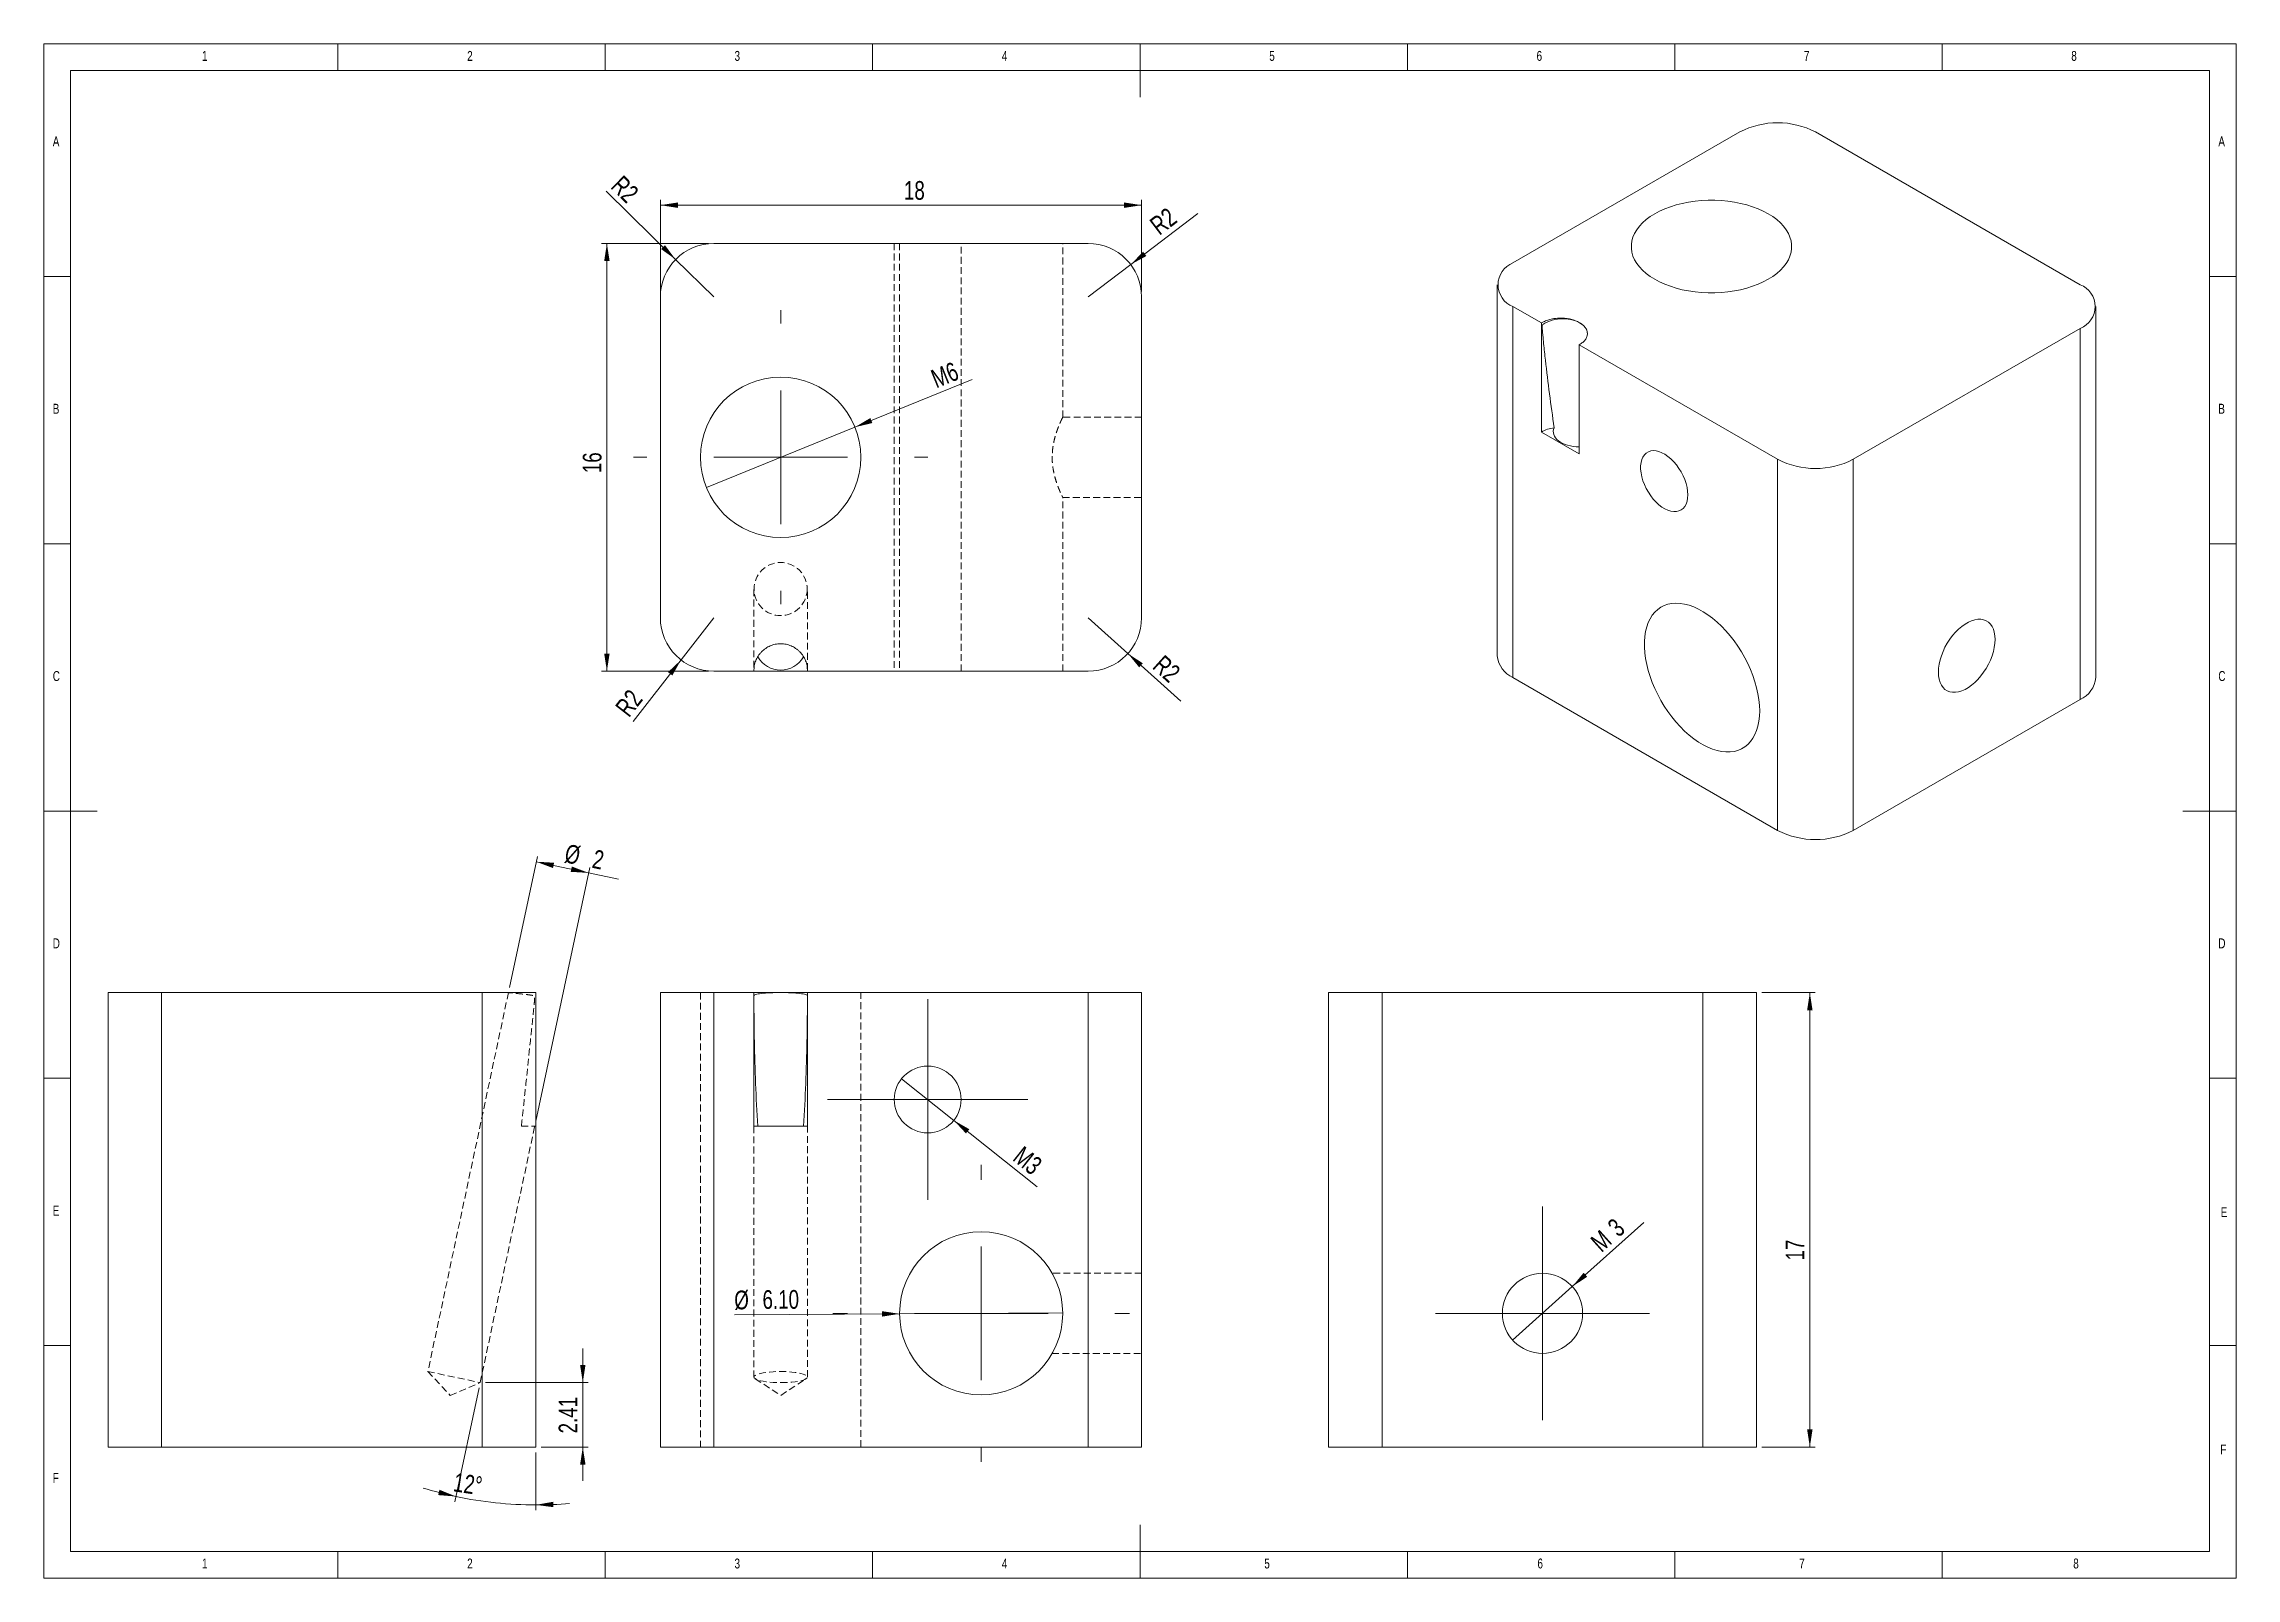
# Model space of a CAD drawing. Header units: millimetres. Extents: x 5 to 415, y 5 to 292.
import ezdxf

# ---------------------------------------------------------------- set-up
doc = ezdxf.new("R2010")
doc.units = ezdxf.units.MM
doc.linetypes.add('HIDDEN', pattern=[1.905, 1.27, -0.635])
doc.styles.add('SLDTEXTSTYLE0', font='TXT', dxfattribs={"width": 0.75})
doc.dimstyles.new('SLDDIMSTYLE0', dxfattribs={"dimtxt": 3.5, "dimasz": 3.302, "dimexe": 0, "dimexo": 0.0625, "dimgap": 0.875, "dimtad": 1, "dimlfac": 0.2, "dimrnd": 1e-09, "dimzin": 4, "dimdsep": 46, "dimtxsty": 'SLDTEXTSTYLE0', "dimblk1": 'NONE', "dimsah": 1, "dimcen": 0, "dimadec": 0, "dimazin": 1, "dimtfac": 1, "dimtmove": 0, "dimatfit": 3, "dimldrblk": 'NONE', "dimfxl": 1, "dimfrac": 2, "dimtolj": 1, "dimtzin": 12, "dimarcsym": 0})
doc.dimstyles.new('SLDDIMSTYLE1', dxfattribs={"dimtxt": 3.5, "dimasz": 3.302, "dimexe": 0, "dimexo": 0.0625, "dimgap": 0.875, "dimtad": 1, "dimlfac": 0.2, "dimrnd": 1e-09, "dimzin": 12, "dimdsep": 46, "dimtxsty": 'SLDTEXTSTYLE0', "dimblk1": 'NONE', "dimsah": 1, "dimcen": 0, "dimadec": 0, "dimazin": 3, "dimtfac": 1, "dimtmove": 0, "dimatfit": 3, "dimldrblk": 'NONE', "dimfxl": 1, "dimfrac": 2, "dimtolj": 1, "dimtzin": 12, "dimarcsym": 0})
doc.dimstyles.new('SLDDIMSTYLE2', dxfattribs={"dimtxt": 3.5, "dimasz": 3.302, "dimexe": 0, "dimexo": 0.0625, "dimgap": 0.875, "dimtad": 1, "dimlfac": 0.2, "dimrnd": 1e-09, "dimzin": 12, "dimdsep": 46, "dimtxsty": 'SLDTEXTSTYLE0', "dimsah": 1, "dimcen": 0.09, "dimadec": 0, "dimazin": 3, "dimtfac": 1, "dimtofl": 0, "dimtmove": 0, "dimatfit": 3, "dimfxl": 1, "dimfrac": 2, "dimtolj": 1, "dimtzin": 12, "dimarcsym": 0})
doc.dimstyles.new('SLDDIMSTYLE3', dxfattribs={"dimtxt": 3.5, "dimasz": 3.302, "dimexe": 0, "dimexo": 0.0625, "dimgap": 0.875, "dimtad": 1, "dimdec": 4, "dimlfac": 0.2, "dimzin": 12, "dimdsep": 46, "dimtxsty": 'SLDTEXTSTYLE0', "dimsah": 1, "dimcen": 0.09, "dimazin": 3, "dimtfac": 1, "dimtofl": 0, "dimtmove": 0, "dimatfit": 3, "dimfxl": 1, "dimfrac": 2, "dimtolj": 1, "dimtzin": 12, "dimarcsym": 0})
doc.dimstyles.new('SLDDIMSTYLE4', dxfattribs={"dimtxt": 3.5, "dimasz": 3.302, "dimexe": 0, "dimexo": 0.0625, "dimgap": 0.875, "dimtad": 1, "dimlfac": 0.2, "dimrnd": 1e-09, "dimzin": 12, "dimdsep": 46, "dimtxsty": 'SLDTEXTSTYLE0', "dimsah": 1, "dimcen": 0.09, "dimadec": 0, "dimazin": 3, "dimtfac": 1, "dimtmove": 0, "dimatfit": 0, "dimfxl": 1, "dimfrac": 2, "dimtolj": 1, "dimtzin": 12, "dimarcsym": 0})
doc.dimstyles.new('SLDDIMSTYLE5', dxfattribs={"dimtxt": 3.5, "dimasz": 3.302, "dimexe": 0, "dimexo": 0.0625, "dimgap": 0.875, "dimtad": 1, "dimlfac": 0.2, "dimrnd": 1e-09, "dimzin": 12, "dimdsep": 46, "dimtxsty": 'SLDTEXTSTYLE0', "dimblk1": 'NONE', "dimsah": 1, "dimcen": 0, "dimadec": 0, "dimazin": 3, "dimtfac": 1, "dimtmove": 0, "dimatfit": 3, "dimldrblk": 'NONE', "dimfxl": 1, "dimfrac": 2, "dimtolj": 1, "dimtzin": 12, "dimarcsym": 0})
doc.dimstyles.new('SLDDIMSTYLE6', dxfattribs={"dimtxt": 3.5, "dimasz": 3.302, "dimexe": 0, "dimexo": 0.0625, "dimgap": 0.875, "dimtad": 1, "dimlfac": 0.2, "dimrnd": 1e-09, "dimzin": 12, "dimdsep": 46, "dimtxsty": 'SLDTEXTSTYLE0', "dimsah": 1, "dimcen": 0, "dimadec": 0, "dimazin": 3, "dimtfac": 1, "dimtofl": 0, "dimtmove": 0, "dimatfit": 3, "dimfxl": 1, "dimfrac": 2, "dimtolj": 1, "dimtzin": 12, "dimarcsym": 0})

# ---------------------------------------------------------------- blocks, each defined once
blk = doc.blocks.new('_D')
at = {"color": 7, "linetype": 'Continuous', "lineweight": 0}
for q in [(134.14, 54.27), (195.55, 54.62)]:
    blk.add_line((165.05, 54.45), q, dxfattribs=at)
blk.add_solid([(165.05, 54.45), (161.74, 54.94), (161.75, 53.92)], dxfattribs=at)
at = {"color": 7, "linetype": 'Continuous', "lineweight": 0, "char_height": 3.5, "attachment_point": 1, "rotation": 0.3241, "style": 'SLDTEXTSTYLE0'}
for s, insert in [('%%c', (134.11, 58.78, 40.39)), ('6.10', (139.39, 58.86, 40.39))]:
    blk.add_mtext(s, dxfattribs=dict(at, insert=insert))
blk = doc.blocks.new('_NONE')
blk = doc.blocks.new('_D_1')
at = {"color": 7, "linetype": 'Continuous', "lineweight": 0}
for q in [(165.41, 98.43), (190.74, 78.21)]:
    blk.add_line((175.18, 90.63), q, dxfattribs=at)
blk.add_solid([(175.18, 90.63), (177.45, 88.18), (178.08, 88.97)], dxfattribs=at)
at = {"color": 7, "linetype": 'Continuous', "lineweight": 0, "insert": (188.18, 86.01, 40.39), "char_height": 3.5, "attachment_point": 1, "rotation": 321.3978, "style": 'SLDTEXTSTYLE0'}
blk.add_mtext('M3', dxfattribs=at)
blk = doc.blocks.new('SW_CENTERMARKSYMBOL_0')
at = {"color": 0, "linetype": 'Continuous', "lineweight": 0}
for p, q in [((0, 25), (0, 27.75)), ((0, 0), (0, 12.5)), ((-25, 0), (-27.75, 0)), ((0, 0), (-12.5, 0)), ((0, 0), (0, -12.5)), ((0, 0), (12.5, 0)), ((25, 0), (27.75, 0)), ((0, -25), (0, -27.75))]:
    blk.add_line(p, q, dxfattribs=at)
blk = doc.blocks.new('SW_CENTERMARKSYMBOL_1')
at = {"color": 0, "linetype": 'Continuous', "lineweight": 0}
for p, q in [((0, 12.5), (0, 18.75)), ((0, 0), (0, 12.5)), ((-12.5, 0), (-18.75, 0)), ((0, 0), (-12.5, 0)), ((0, 0), (0, -12.5)), ((0, 0), (12.5, 0)), ((12.5, 0), (18.75, 0)), ((0, -12.5), (0, -18.75))]:
    blk.add_line(p, q, dxfattribs=at)
blk = doc.blocks.new('_D_2')
at = {"color": 7, "linetype": 'Continuous', "lineweight": 0}
for p, q in [((92.1, 115.51), (97.3, 139.99)), ((97.01, 90.51), (107.08, 137.91)), ((106.87, 136.93), (97.09, 139.01)), ((106.87, 136.93), (112.45, 135.74))]:
    blk.add_line(p, q, dxfattribs=at)
for points in [[(97.09, 139.01), (100.22, 137.83), (100.43, 138.82)], [(106.87, 136.93), (103.75, 138.11), (103.54, 137.12)]]:
    blk.add_solid(points, dxfattribs=at)
at = {"color": 7, "linetype": 'Continuous', "lineweight": 0, "char_height": 3.5, "attachment_point": 1, "rotation": 348, "style": 'SLDTEXTSTYLE0'}
for s, insert in [('%%c', (102.91, 142.38, 45.5)), ('2', (108.09, 141.34, 45.5))]:
    blk.add_mtext(s, dxfattribs=dict(at, insert=insert))
blk = doc.blocks.new('_D_3')
at = {"color": 7, "linetype": 'Continuous', "lineweight": 0}
for p, q in [((86.4, 40.6), (81.87, 19.3)), ((97, 28.53), (97, 17.71))]:
    blk.add_line(p, q, dxfattribs=at)
for start, end in [(252.9353, 258), (258, 270), (270, 275.0647)]:
    blk.add_arc((97, 90.48), 71.78, start, end, dxfattribs=at)
for points in [[(82.08, 20.28), (78.98, 21.53), (78.75, 20.54)], [(97, 18.71), (100.31, 18.28), (100.29, 19.29)]]:
    blk.add_solid(points, dxfattribs=at)
at = {"color": 7, "linetype": 'Continuous', "lineweight": 0, "insert": (81.95, 24.74, 45.5), "char_height": 3.5, "attachment_point": 1, "rotation": 351.3032, "style": 'SLDTEXTSTYLE0'}
blk.add_mtext('12°', dxfattribs=at)
blk = doc.blocks.new('_D_4')
at = {"color": 7, "linetype": 'Continuous', "lineweight": 0}
for p, q in [((105.79, 41.58), (105.79, 47.93)), ((87.61, 41.58), (106.79, 41.58)), ((105.79, 41.58), (105.79, 29.53)), ((98, 29.53), (106.79, 29.53)), ((105.79, 29.53), (105.79, 23.18))]:
    blk.add_line(p, q, dxfattribs=at)
for points in [[(105.79, 41.58), (106.3, 44.88), (105.29, 44.88)], [(105.79, 29.53), (105.29, 26.23), (106.3, 26.23)]]:
    blk.add_solid(points, dxfattribs=at)
at = {"color": 7, "linetype": 'Continuous', "lineweight": 0, "insert": (101.28, 32.08, 45.5), "char_height": 3.5, "attachment_point": 1, "rotation": 90, "style": 'SLDTEXTSTYLE0'}
blk.add_mtext('2.41', dxfattribs=at)
blk = doc.blocks.new('_D_5')
at = {"color": 7, "linetype": 'Continuous', "lineweight": 0}
for q in [(304.2, 71.54), (279.69, 49.52)]:
    blk.add_line((290.85, 59.55), q, dxfattribs=at)
blk.add_solid([(290.85, 59.55), (293.65, 61.38), (292.97, 62.13)], dxfattribs=at)
at = {"color": 7, "linetype": 'Continuous', "lineweight": 0, "char_height": 3.5, "attachment_point": 1, "rotation": 41.9434, "style": 'SLDTEXTSTYLE0'}
for s, insert in [('M', (293.97, 68.39, -44.5)), ('3', (297.16, 71.25, -44.5))]:
    blk.add_mtext(s, dxfattribs=dict(at, insert=insert))
blk = doc.blocks.new('_D_6')
at = {"color": 7, "linetype": 'Continuous', "lineweight": 0}
for p, q in [((326.27, 114.53), (336.27, 114.53)), ((335.27, 114.53), (335.27, 29.53)), ((326.27, 29.53), (336.27, 29.53))]:
    blk.add_line(p, q, dxfattribs=at)
for points in [[(335.27, 114.53), (334.76, 111.23), (335.78, 111.23)], [(335.27, 29.53), (335.78, 32.84), (334.76, 32.84)]]:
    blk.add_solid(points, dxfattribs=at)
at = {"color": 7, "linetype": 'Continuous', "lineweight": 0, "insert": (330.76, 64.41, -44.5), "char_height": 3.5, "attachment_point": 1, "rotation": 90, "style": 'SLDTEXTSTYLE0'}
blk.add_mtext('17', dxfattribs=at)
blk = doc.blocks.new('SW_CENTERMARKSYMBOL_2')
at = {"color": 0, "linetype": 'Continuous', "lineweight": 0}
for p, q in [((0, 12.5), (0, 20)), ((0, 0), (0, 12.5)), ((-12.5, 0), (-20, 0)), ((0, 0), (-12.5, 0)), ((0, 0), (0, -12.5)), ((0, 0), (12.5, 0)), ((12.5, 0), (20, 0)), ((0, -12.5), (0, -20))]:
    blk.add_line(p, q, dxfattribs=at)
blk = doc.blocks.new('_D_7')
at = {"color": 7, "linetype": 'Continuous', "lineweight": 0}
for p, q in [((129.3, 254.66), (109.3, 254.66)), ((110.3, 254.66), (110.3, 174.66)), ((129.3, 174.66), (109.3, 174.66))]:
    blk.add_line(p, q, dxfattribs=at)
for points in [[(110.3, 254.66), (109.79, 251.36), (110.81, 251.36)], [(110.3, 174.66), (110.81, 177.96), (109.79, 177.96)]]:
    blk.add_solid(points, dxfattribs=at)
at = {"color": 7, "linetype": 'Continuous', "lineweight": 0, "insert": (105.79, 211.69, -42.16), "char_height": 3.5, "attachment_point": 1, "rotation": 90, "style": 'SLDTEXTSTYLE0'}
blk.add_mtext('16', dxfattribs=at)
blk = doc.blocks.new('_D_8')
at = {"color": 7, "linetype": 'Continuous', "lineweight": 0}
for p, q in [((120.3, 245.66), (120.3, 262.82)), ((210.3, 245.66), (210.3, 262.82)), ((120.3, 261.82), (210.3, 261.82))]:
    blk.add_line(p, q, dxfattribs=at)
for points in [[(120.3, 261.82), (123.6, 261.31), (123.6, 262.33)], [(210.3, 261.82), (207, 262.33), (207, 261.31)]]:
    blk.add_solid(points, dxfattribs=at)
at = {"color": 7, "linetype": 'Continuous', "lineweight": 0, "insert": (165.85, 266.33, -42.16), "char_height": 3.5, "attachment_point": 1, "style": 'SLDTEXTSTYLE0'}
blk.add_mtext('18', dxfattribs=at)
blk = doc.blocks.new('_D_9')
at = {"color": 7, "linetype": 'Continuous', "lineweight": 0}
for q in [(178.63, 229.19), (128.9, 209.03)]:
    blk.add_line((156.7, 220.3), q, dxfattribs=at)
blk.add_solid([(156.7, 220.3), (159.95, 221.07), (159.57, 222.01)], dxfattribs=at)
at = {"color": 7, "linetype": 'Continuous', "lineweight": 0, "insert": (170.57, 230.78, -42.16), "char_height": 3.5, "attachment_point": 1, "rotation": 22.0664, "style": 'SLDTEXTSTYLE0'}
blk.add_mtext('M6', dxfattribs=at)
blk = doc.blocks.new('_D_10')
at = {"color": 7, "linetype": 'Continuous', "lineweight": 0}
for q in [(130.3, 184.66), (115.2, 165.23)]:
    blk.add_line((124.16, 176.77), q, dxfattribs=at)
blk.add_solid([(124.16, 176.77), (121.73, 174.47), (122.54, 173.85)], dxfattribs=at)
at = {"color": 7, "linetype": 'Continuous', "lineweight": 0, "insert": (111.66, 167.99, -42.16), "char_height": 3.5, "attachment_point": 1, "rotation": 52.1402, "style": 'SLDTEXTSTYLE0'}
blk.add_mtext('R2', dxfattribs=at)
blk = doc.blocks.new('_D_11')
at = {"color": 7, "linetype": 'Continuous', "lineweight": 0}
for q in [(200.3, 184.66), (217.63, 169.04)]:
    blk.add_line((207.73, 177.96), q, dxfattribs=at)
blk.add_solid([(207.73, 177.96), (209.84, 175.38), (210.52, 176.13)], dxfattribs=at)
at = {"color": 7, "linetype": 'Continuous', "lineweight": 0, "insert": (214.49, 177.9, -42.16), "char_height": 3.5, "attachment_point": 1, "rotation": 317.9608, "style": 'SLDTEXTSTYLE0'}
blk.add_mtext('R2', dxfattribs=at)
blk = doc.blocks.new('_D_12')
at = {"color": 7, "linetype": 'Continuous', "lineweight": 0}
for q in [(220.81, 260.27), (200.3, 244.66)]:
    blk.add_line((208.26, 250.72), q, dxfattribs=at)
blk.add_solid([(208.26, 250.72), (211.19, 252.31), (210.58, 253.12)], dxfattribs=at)
at = {"color": 7, "linetype": 'Continuous', "lineweight": 0, "insert": (211.51, 258.84, -42.16), "char_height": 3.5, "attachment_point": 1, "rotation": 37.2848, "style": 'SLDTEXTSTYLE0'}
blk.add_mtext('R2', dxfattribs=at)
blk = doc.blocks.new('_D_13')
at = {"color": 7, "linetype": 'Continuous', "lineweight": 0}
for q in [(110.14, 264.42), (130.3, 244.66)]:
    blk.add_line((123.16, 251.66), q, dxfattribs=at)
blk.add_solid([(123.16, 251.66), (121.16, 254.33), (120.44, 253.61)], dxfattribs=at)
at = {"color": 7, "linetype": 'Continuous', "lineweight": 0, "insert": (113.29, 267.62, -42.16), "char_height": 3.5, "attachment_point": 1, "rotation": 315.5736, "style": 'SLDTEXTSTYLE0'}
blk.add_mtext('R2', dxfattribs=at)
blk = doc.blocks.new('SW_CENTERMARKSYMBOL_3')
at = {"color": 0, "linetype": 'Continuous', "lineweight": 0}
for p, q in [((0, 25), (0, 27.5)), ((0, 0), (0, 12.5)), ((-25, 0), (-27.5, 0)), ((0, 0), (-12.5, 0)), ((0, 0), (0, -12.5)), ((0, 0), (12.5, 0)), ((25, 0), (27.5, 0)), ((0, -25), (0, -27.5))]:
    blk.add_line(p, q, dxfattribs=at)

msp = doc.modelspace()

# ---------------------------------------------------------------- linework, layer by layer
at = {"color": 7, "linetype": 'Continuous', "lineweight": 0}
for p, q in [((415, 292), (5, 292)), ((5, 292), (5, 5)), ((60, 287), (60, 292)), ((110, 292), (110, 287)), ((160, 287), (160, 292)), ((210, 292), (210, 282)), ((260, 287), (260, 292)), ((310, 292), (310, 287)), ((360, 287), (360, 292)), ((415, 5), (415, 292)), ((410, 287), (10, 287)), ((10, 287), (10, 10)), ((410, 287), (410, 10)), ((10, 248.5), (5, 248.5)), ((415, 248.5), (410, 248.5)), ((5, 198.5), (10, 198.5)), ((410, 198.5), (415, 198.5)), ((5, 148.5), (15, 148.5)), ((415, 148.5), (405, 148.5)), ((5, 98.5), (10, 98.5)), ((410, 98.5), (415, 98.5)), ((10, 48.5), (5, 48.5)), ((410, 48.5), (415, 48.5)), ((210, 5), (210, 15)), ((10, 10), (410, 10)), ((60, 5), (60, 10)), ((110, 10), (110, 5)), ((160, 5), (160, 10)), ((260, 10), (260, 5)), ((310, 10), (310, 5)), ((360, 10), (360, 5)), ((5, 5), (415, 5))]:
    msp.add_line(p, q, dxfattribs=at)
at = {"color": 7, "linetype": 'Continuous', "lineweight": 15}
for p, q in [((322.18165, 275.51276), (279.75525, 251.02052)), ((385.82126, 246.93848), (336.32379, 275.51276)), ((200.29927, 254.66034), (130.29927, 254.66034)), ((276.82631, 246.93848), (276.82631, 177.53251)), ((120.29927, 244.66034), (120.29927, 184.66034)), ((210.29927, 184.66034), (210.29927, 244.66034)), ((279.75525, 242.85644), (285.05855, 239.7949)), ((279.75525, 242.85644), (279.75525, 173.45047)), ((388.7502, 173.45047), (388.7502, 242.85644)), ((285.05855, 219.38138), (285.05855, 239.7949)), ((343.39486, 214.28215), (385.82126, 238.77439)), ((385.82126, 169.36843), (385.82126, 238.77439)), ((292.12962, 235.71286), (329.25272, 214.28215)), ((292.12962, 215.29934), (292.12962, 235.71286)), ((292.12962, 215.29934), (285.05855, 219.38138)), ((329.25272, 144.87618), (329.25272, 214.28215)), ((343.39486, 214.28215), (343.39486, 144.87618)), ((130.29927, 174.66034), (137.79927, 174.66034)), ((147.79927, 174.66034), (137.79927, 174.66034)), ((147.79927, 174.66034), (200.29927, 174.66034)), ((279.75525, 173.45047), (329.25272, 144.87618)), ((343.39486, 144.87618), (385.82126, 169.36843)), ((17.00066, 29.53328), (17.00066, 114.53328)), ((17.00066, 114.53328), (27.00066, 114.53328)), ((27.00066, 114.53328), (27.00066, 29.53328)), ((27.00066, 114.53328), (87.00066, 114.53328)), ((87.00066, 29.53328), (87.00066, 114.53328)), ((87.00066, 114.53328), (97.00066, 114.53328)), ((97.00066, 114.53328), (97.00066, 29.53328)), ((120.29927, 29.53328), (120.29927, 114.53328)), ((120.29927, 114.53328), (130.29927, 114.53328)), ((130.29927, 114.53328), (130.29927, 29.53328)), ((130.29927, 114.53328), (137.79927, 114.53328)), ((137.79927, 89.53328), (137.79927, 114.53328)), ((147.79927, 89.53328), (147.79927, 114.53328)), ((147.79927, 114.53328), (200.29927, 114.53328)), ((200.29927, 29.53328), (200.29927, 114.53328)), ((200.29927, 114.53328), (210.29927, 114.53328)), ((210.29927, 114.53328), (210.29927, 29.53328)), ((245.27132, 29.53328), (245.27132, 114.53328)), ((245.27132, 114.53328), (255.27132, 114.53328)), ((255.27132, 114.53328), (255.27132, 29.53328)), ((255.27132, 114.53328), (315.27132, 114.53328)), ((315.27132, 29.53328), (315.27132, 114.53328)), ((315.27132, 114.53328), (325.27132, 114.53328)), ((325.27132, 114.53328), (325.27132, 29.53328)), ((147.79927, 89.53328), (137.79927, 89.53328)), ((27.00066, 29.53328), (17.00066, 29.53328)), ((27.00066, 29.53328), (87.00066, 29.53328)), ((97.00066, 29.53328), (87.00066, 29.53328)), ((130.29927, 29.53328), (120.29927, 29.53328)), ((130.29927, 29.53328), (200.29927, 29.53328)), ((210.29927, 29.53328), (200.29927, 29.53328)), ((255.27132, 29.53328), (245.27132, 29.53328)), ((255.27132, 29.53328), (315.27132, 29.53328)), ((325.27132, 29.53328), (315.27132, 29.53328))]:
    msp.add_line(p, q, dxfattribs=at)
at = {"color": 7, "linetype": 'HIDDEN', "lineweight": 0}
for p, q in [((164.04927, 254.66034), (164.04927, 174.66034)), ((165.04927, 254.66034), (165.04927, 174.66034)), ((176.54927, 174.66034), (176.54927, 254.66034)), ((195.54927, 222.16034), (195.54927, 254.66034)), ((210.29927, 222.16034), (195.54927, 222.16034)), ((195.54688, 207.16034), (210.29927, 207.16034)), ((195.54927, 174.66034), (195.54927, 207.16519)), ((137.79927, 189.94666), (137.79927, 174.88203)), ((147.79927, 174.88199), (147.79927, 189.94666)), ((27.00066, 29.53328), (27.00066, 114.53328)), ((91.88895, 114.53328), (76.8236, 43.65634)), ((87.00066, 114.53328), (87.00066, 29.53328)), ((91.88895, 114.53328), (91.9173, 114.53026)), ((127.79927, 114.53328), (127.79927, 29.53328)), ((130.29927, 29.53328), (130.29927, 114.53328)), ((137.79805, 114.53328), (137.79805, 89.53328)), ((147.80049, 89.53328), (147.80049, 114.53328)), ((157.79927, 29.53328), (157.79927, 114.53328)), ((200.29927, 114.53328), (200.29927, 29.53328)), ((86.60507, 41.57723), (96.79845, 89.53328)), ((94.316, 89.53328), (97.00066, 89.53328)), ((137.79805, 89.53328), (137.79927, 89.53328)), ((137.79927, 89.53328), (137.79927, 42.61678)), ((147.79927, 89.53328), (147.80049, 89.53328)), ((147.79927, 42.61678), (147.79927, 89.53328)), ((210.29927, 62.03328), (193.58037, 62.03328)), ((193.57918, 47.03328), (210.29927, 47.03328)), ((76.8236, 43.65634), (86.60507, 41.57723)), ((76.8236, 43.65634), (80.98643, 39.19225)), ((80.98643, 39.19225), (86.60507, 41.57723)), ((138.03521, 42.30121), (142.79927, 39.19225)), ((142.79927, 39.19225), (147.56332, 42.30121))]:
    msp.add_line(p, q, dxfattribs=at)
at = {"color": 7, "linetype": 'Continuous', "lineweight": 15, "flags": 128}
for points in [[(306.27175, 247.95899), (307.18386, 247.47426), (308.1622, 247.03467), (309.20008, 246.64323), (310.2904, 246.3026), (311.42573, 246.01511), (312.59831, 245.78272), (313.80012, 245.60703), (315.02296, 245.48923), (316.25848, 245.43013), (317.49823, 245.43013), (318.73374, 245.48923), (319.95658, 245.60703), (321.1584, 245.78272), (322.33097, 246.01511), (323.4663, 246.3026), (324.55663, 246.64323), (325.5945, 247.03467), (326.57284, 247.47426), (327.48495, 247.95899), (328.32461, 248.48554), (329.08608, 249.05032), (329.76416, 249.64947), (330.35422, 250.2789), (330.85222, 250.93432), (331.25476, 251.61123), (331.55911, 252.30502), (331.76316, 253.01095), (331.86554, 253.7242), (331.86554, 254.43989), (331.76316, 255.15314), (331.55911, 255.85907), (331.25476, 256.55286), (330.85222, 257.22978), (330.35422, 257.88519), (329.76416, 258.51462), (329.08608, 259.11377), (328.32461, 259.67856), (327.48495, 260.20511), (326.57284, 260.68983), (325.5945, 261.12942), (324.55663, 261.52087), (323.4663, 261.8615), (322.33097, 262.14899), (321.1584, 262.38137), (319.95658, 262.55706), (318.73374, 262.67486), (317.49823, 262.73397), (316.25848, 262.73397), (315.02296, 262.67486), (313.80012, 262.55706), (312.59831, 262.38137), (311.42573, 262.14899), (310.2904, 261.8615), (309.20008, 261.52087), (308.1622, 261.12942), (307.18386, 260.68983), (306.27175, 260.20511), (305.43209, 259.67856), (304.67062, 259.11377), (303.99254, 258.51462), (303.40249, 257.88519), (302.90449, 257.22978), (302.50194, 256.55286), (302.1976, 255.85907), (301.99354, 255.15314), (301.89117, 254.43989), (301.89117, 253.7242), (301.99354, 253.01095), (302.1976, 252.30502), (302.50194, 251.61123), (302.90449, 250.93432), (303.40249, 250.2789), (303.99254, 249.64947), (304.67062, 249.05032), (305.43209, 248.48554), (306.27175, 247.95899)], [(312.45894, 207.64618), (312.42265, 208.31973), (312.3144, 209.02412), (312.13595, 209.74777), (311.89024, 210.4788), (311.5813, 211.20522), (311.2142, 211.91508), (310.79498, 212.59675), (310.33051, 213.23901), (309.82842, 213.83134), (309.29696, 214.36399), (308.74486, 214.82824), (308.18117, 215.21644), (307.61515, 215.52224), (307.05611, 215.7406), (306.51321, 215.86794), (305.99537, 215.90217), (305.5111, 215.84273), (305.06834, 215.6906), (304.67437, 215.44827), (304.33566, 215.11972), (304.05776, 214.71035), (303.84524, 214.22688), (303.7016, 213.67724), (303.62918, 213.07046), (303.62918, 212.41652), (303.7016, 211.72613), (303.84524, 211.01064), (304.05776, 210.2818), (304.33566, 209.55158), (304.67437, 208.83196), (305.06834, 208.13476), (305.5111, 207.47143), (305.99537, 206.85287), (306.51321, 206.28922), (307.05611, 205.78974), (307.61515, 205.36264), (308.18117, 205.01493), (308.74486, 204.75231), (309.29696, 204.5791), (309.82842, 204.49815), (310.33051, 204.51078), (310.79498, 204.61678), (311.2142, 204.81442), (311.5813, 205.10044), (311.89024, 205.47016), (312.13595, 205.91751), (312.3144, 206.43513), (312.42265, 207.01452), (312.45894, 207.64618)], [(325.89396, 167.22867), (325.85808, 168.26436), (325.75068, 169.33458), (325.57247, 170.43222), (325.32463, 171.54996), (325.00883, 172.68037), (324.62715, 173.81593), (324.18214, 174.94908), (323.67676, 176.07228), (323.11438, 177.17805), (322.49873, 178.25904), (321.83391, 179.30805), (321.12435, 180.3181), (320.37477, 181.28247), (319.59016, 182.19474), (318.77574, 183.04884), (317.93693, 183.83909), (317.07931, 184.56023), (316.20858, 185.20745), (315.33055, 185.77646), (314.45106, 186.26346), (313.57595, 186.66521), (312.71106, 186.97904), (311.86213, 187.20287), (311.03483, 187.3352), (310.23464, 187.37515), (309.46691, 187.32245), (308.73673, 187.17746), (308.04897, 186.94115), (307.40821, 186.61507), (306.8187, 186.20141), (306.28437, 185.70292), (305.80879, 185.12291), (305.3951, 184.46524), (305.04606, 183.7343), (304.76401, 182.93494), (304.55081, 182.07248), (304.40788, 181.15267), (304.33618, 180.18162), (304.33618, 179.16581), (304.40788, 178.11197), (304.55081, 177.02714), (304.76401, 175.91853), (305.04606, 174.79352), (305.3951, 173.65959), (305.80879, 172.52429), (306.28437, 171.39518), (306.8187, 170.27976), (307.40821, 169.18547), (308.04897, 168.11958), (308.73673, 167.0892), (309.46691, 166.10116), (310.23464, 165.16206), (311.03483, 164.27814), (311.86213, 163.45528), (312.71106, 162.69896), (313.57595, 162.01421), (314.45106, 161.40559), (315.33055, 160.87714), (316.20858, 160.4324), (317.07931, 160.0743), (317.93693, 159.80525), (318.77574, 159.62703), (319.59016, 159.54082), (320.37477, 159.54719), (321.12435, 159.64612), (321.83391, 159.83693), (322.49873, 160.11836), (323.11438, 160.48854), (323.67676, 160.94499), (324.18214, 161.48469), (324.62715, 162.10405), (325.00883, 162.79893), (325.32463, 163.56472), (325.57247, 164.39632), (325.75068, 165.2882), (325.85808, 166.23441), (325.89396, 167.22867)], [(369.91136, 180.59735), (369.8755, 181.28761), (369.76841, 181.92714), (369.59153, 182.50727), (369.34726, 183.02018), (369.0389, 183.45892), (368.67062, 183.81756), (368.24741, 184.09125), (367.77497, 184.27629), (367.25971, 184.37018), (366.70859, 184.37164), (366.12906, 184.28066), (365.52897, 184.09847), (364.91642, 183.82753), (364.2997, 183.47151), (363.68715, 183.03521), (363.08706, 182.52455), (362.50753, 181.94642), (361.95641, 181.30865), (361.44115, 180.61985), (360.96871, 179.88935), (360.5455, 179.12702), (360.17722, 178.34318), (359.86886, 177.54841), (359.62459, 176.75348), (359.44771, 175.96912), (359.34062, 175.20595), (359.30476, 174.47429), (359.34062, 173.78404), (359.44771, 173.14451), (359.62459, 172.56438), (359.86886, 172.05147), (360.17722, 171.61273), (360.5455, 171.25409), (360.96871, 170.9804), (361.44115, 170.79536), (361.95641, 170.70147), (362.50753, 170.70001), (363.08706, 170.79099), (363.68715, 170.97318), (364.2997, 171.24412), (364.91642, 171.60014), (365.52897, 172.03644), (366.12906, 172.5471), (366.70859, 173.12523), (367.25971, 173.763), (367.77497, 174.4518), (368.24741, 175.1823), (368.67062, 175.94463), (369.0389, 176.72847), (369.34726, 177.52324), (369.59153, 178.31817), (369.76841, 179.10253), (369.8755, 179.86569), (369.91136, 180.59735)]]:
    msp.add_lwpolyline(points, dxfattribs=at)
at = {"color": 7, "linetype": 'HIDDEN', "lineweight": 0, "flags": 128}
msp.add_lwpolyline([(142.79927, 41.57723), (143.51084, 41.58781), (144.20793, 41.61934), (144.87634, 41.67117), (145.50247, 41.74225), (146.07357, 41.83114), (146.57801, 41.93602), (147.00553, 42.05476), (147.34743, 42.18494), (147.59673, 42.32391), (147.74837, 42.46884), (147.79927, 42.61678), (147.74837, 42.76473), (147.59673, 42.90966), (147.34743, 43.04863), (147.00553, 43.17881), (146.57801, 43.29755), (146.07357, 43.40243), (145.50247, 43.49132), (144.87634, 43.5624), (144.20793, 43.61423), (143.51084, 43.64576), (142.79927, 43.65634), (142.08769, 43.64576), (141.3906, 43.61423), (140.72219, 43.5624), (140.09606, 43.49132), (139.52496, 43.40243), (139.02052, 43.29755), (138.593, 43.17881), (138.25111, 43.04863), (138.0018, 42.90966), (137.85016, 42.76473), (137.79927, 42.61678), (137.85016, 42.46884), (138.0018, 42.32391), (138.25111, 42.18494), (138.593, 42.05476), (139.02052, 41.93602), (139.52496, 41.83114), (140.09606, 41.74225), (140.72219, 41.67117), (141.3906, 41.61934), (142.08769, 41.58781), (142.79927, 41.57723)], dxfattribs=at)
at = {"color": 7, "linetype": 'Continuous', "lineweight": 15}
for centre, radius in [((142.79927, 214.66034), 15), ((170.29927, 94.53328), 6.25), ((180.29927, 54.53328), 15.25), ((285.27132, 54.53328), 7.5)]:
    msp.add_circle(centre, radius, dxfattribs=at)
at = {"color": 7, "linetype": 'HIDDEN', "lineweight": 0}
msp.add_circle((142.78901, 190.01994), 4.96403, dxfattribs=at)
at = {"color": 7, "linetype": 'Continuous', "lineweight": 15}
for centre, radius, start, end in [((329.25272, 261.91289), 15.32829, 62.5284329, 117.4715671), ((130.29927, 244.66034), 10, 90, 180), ((200.29927, 244.66034), 10, 0, 90), ((281.33179, 246.93848), 4.3759, 111.1172777, 248.8827223), ((384.24472, 242.85644), 4.3759, 291.1172777, 68.8827223), ((288.28012, 213.75644), 6.48217, 97.2646429, 119.8010892), ((336.32379, 227.88202), 15.32829, 242.5284329, 297.4715671), ((130.29927, 184.66034), 10, 180, 270), ((200.29927, 184.66034), 10, 270, 0), ((281.77927, 177.99454), 4.97446, 185.3293392, 245.9908018), ((383.79724, 173.9125), 4.97446, 294.0091982, 354.6706608), ((336.32379, 158.47605), 15.32829, 242.5284329, 297.4715671)]:
    msp.add_arc(centre, radius, start, end, dxfattribs=at)
for centre, major_axis, ratio, start_param, end_param in [((292.35159, 219.50953), (5.05585, 0.09667), 0.577006135, 2.874377596, 4.657441719), ((142.79927, 179.97425), (0, -5.1117), 0.978147601, 5.252650632, 7.313719983)]:
    msp.add_ellipse(centre, major_axis=major_axis, ratio=ratio, start_param=start_param, end_param=end_param, dxfattribs=at)
for points, knots in [([(285.05855, 239.7949), (285.18099, 239.86497), (285.42224, 240.00302), (285.81998, 240.18198), (286.23606, 240.33505), (286.67323, 240.46061), (287.13061, 240.55899), (287.60821, 240.63007), (288.10593, 240.6739), (288.78282, 240.69568), (289.6215, 240.65945), (290.57649, 240.49948), (291.46083, 240.23027), (291.9558, 239.97227), (292.2086, 239.8405)], [0, 0, 0, 0, 0.064835069, 0.127745542, 0.189335125, 0.250246813, 0.311145074, 0.372694815, 0.435540267, 0.500286993, 0.627600478, 0.749832862, 0.872225493, 1, 1, 1, 1]), ([(287.46044, 220.18658), (286.82803, 224.43911), (286.29417, 228.63974), (285.71106, 233.84632), (285.59882, 234.88524), (285.43817, 236.44102), (285.38578, 236.95909), (285.31086, 237.73675), (285.28638, 237.99599), (285.24132, 238.51647), (285.21348, 238.77336), (285.21515, 239.11589), (285.21665, 239.18675), (285.25139, 239.33958), (285.29703, 239.41945), (285.47138, 239.59708), (285.60562, 239.67444), (286.01366, 239.90665), (286.30277, 240.03264), (287.21625, 240.35954), (287.88318, 240.49877), (289.23345, 240.60229), (289.90504, 240.566), (291.16054, 240.32177), (291.73319, 240.11495), (292.2086, 239.8405)], [0, 0, 0, 0, 0.5, 0.5, 0.625, 0.625, 0.6875, 0.6875, 0.71875, 0.71875, 0.75, 0.75, 0.7578125, 0.7578125, 0.765625, 0.765625, 0.78125, 0.78125, 0.8125, 0.8125, 0.875, 0.875, 0.9375, 0.9375, 1, 1, 1, 1]), ([(292.2086, 239.8405), (292.32724, 239.76829), (292.56099, 239.626), (292.86212, 239.39249), (293.11802, 239.14897), (293.3258, 238.89389), (293.48607, 238.62773), (293.59863, 238.35052), (293.66353, 238.0623), (293.6863, 237.67115), (293.60504, 237.18791), (293.3069, 236.64028), (292.82114, 236.13583), (292.36341, 235.85586), (292.12962, 235.71286)], [0, 0, 0, 0, 0.0648352335, 0.1277458587, 0.1893355614, 0.2502473145, 0.3111455682, 0.37269521, 0.4355404562, 0.5002868615, 0.6275990907, 0.7498310918, 0.872224219, 1, 1, 1, 1]), ([(292.2086, 239.8405), (292.34117, 239.75808), (292.60817, 239.59209), (292.90866, 239.33192), (293.13974, 239.08301), (293.31246, 238.85108), (293.45446, 238.60605), (293.56242, 238.35256), (293.63384, 238.09377), (293.67083, 237.86692), (293.66957, 237.72473), (293.6691, 237.67098)], [0, 0, 0, 0, 0.147992157, 0.2980581, 0.402873515, 0.508414805, 0.616241346, 0.72485563, 0.829922472, 0.935714011, 1, 1, 1, 1]), ([(137.79927, 174.66034), (137.80002, 174.83274), (137.80152, 175.17243), (137.86356, 175.67287), (137.97028, 176.15458), (138.12561, 176.61749), (138.32853, 177.06142), (138.57918, 177.4862), (138.87743, 177.89182), (139.32939, 178.39713), (139.9668, 178.9458), (140.83802, 179.42513), (141.7931, 179.7207), (142.4591, 179.75468), (142.79927, 179.77204)], [0, 0, 0, 0, 0.064835069, 0.127745542, 0.189335125, 0.250246813, 0.311145074, 0.372694815, 0.435540267, 0.500286993, 0.627600478, 0.749832862, 0.872225493, 1, 1, 1, 1]), ([(142.79927, 179.77204), (142.97161, 179.76747), (143.31119, 179.75848), (143.81013, 179.68539), (144.28936, 179.56806), (144.74873, 179.40253), (145.18807, 179.18986), (145.60721, 178.92989), (146.00614, 178.62275), (146.50135, 178.15975), (147.03579, 177.51038), (147.49576, 176.62878), (147.77016, 175.6674), (147.78943, 175.00081), (147.79927, 174.66034)], [0, 0, 0, 0, 0.0648352335, 0.1277458587, 0.1893355614, 0.2502473145, 0.3111455682, 0.37269521, 0.4355404562, 0.5002868615, 0.6275990907, 0.7498310918, 0.872224219, 1, 1, 1, 1]), ([(138.5114, 89.53328), (138.17589, 94.85293), (137.98096, 100.17987), (137.85376, 106.84134), (137.83448, 108.17375), (137.81449, 110.17268), (137.80932, 110.83902), (137.80378, 111.83884), (137.80231, 112.17215), (137.80012, 112.83923), (137.79923, 113.17263), (137.79928, 113.591), (137.79927, 113.6767), (137.80058, 113.84062), (137.80244, 113.90804), (137.81647, 114.01634), (137.83476, 114.03445), (137.91464, 114.11023), (138.00054, 114.14601), (138.35365, 114.25359), (138.71674, 114.31561), (139.64977, 114.42065), (140.21055, 114.46208), (141.45413, 114.51873), (142.12694, 114.53328), (142.79927, 114.53328)], [0, 0, 0, 0, 0.5, 0.5, 0.625, 0.625, 0.6875, 0.6875, 0.71875, 0.71875, 0.75, 0.75, 0.7578125, 0.7578125, 0.765625, 0.765625, 0.78125, 0.78125, 0.8125, 0.8125, 0.875, 0.875, 0.9375, 0.9375, 1, 1, 1, 1]), ([(137.80778, 114.53328), (137.81895, 114.53328), (137.84268, 114.53328), (138.11991, 114.53328), (138.57429, 114.53328), (139.20054, 114.53328), (139.96768, 114.53328), (140.84705, 114.53328), (141.80347, 114.53328), (142.46734, 114.53328), (142.79927, 114.53328)], [0, 0, 0, 0, 0.112721864, 0.239475883, 0.366229903, 0.492983922, 0.619737942, 0.746491961, 0.873245981, 1, 1, 1, 1]), ([(142.79927, 114.53328), (143.46653, 114.53328), (144.13849, 114.51874), (145.36351, 114.46345), (145.92818, 114.42221), (146.85398, 114.31946), (147.22064, 114.25835), (147.58271, 114.15184), (147.67256, 114.11555), (147.75705, 114.04297), (147.77692, 114.02205), (147.79366, 113.93644), (147.79681, 113.88928), (147.79918, 113.73648), (147.79917, 113.64987), (147.7995, 113.23108), (147.79856, 112.89573), (147.79645, 112.22698), (147.79501, 111.89284), (147.78958, 110.89053), (147.78446, 110.22255), (147.76464, 108.21873), (147.74545, 106.88307), (147.61853, 100.20523), (147.42348, 94.86622), (147.08714, 89.53328)], [0, 0, 0, 0, 0.0625, 0.0625, 0.125, 0.125, 0.1875, 0.1875, 0.21875, 0.21875, 0.234375, 0.234375, 0.2421875, 0.2421875, 0.25, 0.25, 0.28125, 0.28125, 0.3125, 0.3125, 0.375, 0.375, 0.5, 0.5, 1, 1, 1, 1]), ([(142.79927, 114.53328), (143.1312, 114.53328), (143.79506, 114.53328), (144.75148, 114.53328), (145.63086, 114.53328), (146.39799, 114.53328), (147.02424, 114.53328), (147.47862, 114.53328), (147.75585, 114.53328), (147.77958, 114.53328), (147.79075, 114.53328)], [0, 0, 0, 0, 0.126754019, 0.253508039, 0.380262058, 0.507016078, 0.633770097, 0.760524117, 0.887278136, 1, 1, 1, 1])]:
    msp.add_open_spline(points, degree=3, knots=knots, dxfattribs=at)
at = {"color": 7, "linetype": 'HIDDEN', "lineweight": 0}
for points, knots in [([(195.54927, 222.16034), (195.54088, 222.14337), (195.52823, 222.11779), (195.45138, 221.95961), (195.34984, 221.74731), (195.21014, 221.44748), (195.04375, 221.0722), (194.90493, 220.74686), (194.75515, 220.37896), (194.59776, 219.96951), (194.43706, 219.52127), (194.27565, 219.03129), (194.11802, 218.49959), (193.96885, 217.92461), (193.83522, 217.31308), (193.72713, 216.69069), (193.64713, 216.06606), (193.59577, 215.44549), (193.57317, 214.80799), (193.58356, 214.00966), (193.65955, 213.05475), (193.83161, 211.98407), (194.0703, 210.96927), (194.30855, 210.17837), (194.51438, 209.57931), (194.67744, 209.14037), (194.8385, 208.73425), (194.99295, 208.36551), (195.13657, 208.03781), (195.26569, 207.75388), (195.37592, 207.51861), (195.45945, 207.34436), (195.51511, 207.22992), (195.54555, 207.16789), (195.54648, 207.166), (195.54688, 207.16519)], [0, 0, 0, 0, 0.048940653, 0.073808876, 0.099058173, 0.147945915, 0.172726352, 0.197822232, 0.223586615, 0.24967243, 0.275919096, 0.302495722, 0.330066358, 0.357838789, 0.386285285, 0.414985738, 0.440839457, 0.467153038, 0.493708553, 0.520766923, 0.567037459, 0.614273129, 0.661724432, 0.709996067, 0.736447764, 0.763243452, 0.790213976, 0.817547536, 0.845030305, 0.87272527, 0.901128295, 0.929794341, 0.955035842, 0.980693792, 1, 1, 1, 1]), ([(94.316, 89.53328), (94.87486, 94.85293), (95.43491, 100.17987), (96.13236, 106.84134), (96.27181, 108.17375), (96.47901, 110.17268), (96.54793, 110.83902), (96.64836, 111.83884), (96.68149, 112.17215), (96.74302, 112.83923), (96.78151, 113.17263), (96.77919, 113.591), (96.77707, 113.6767), (96.72924, 113.84062), (96.66657, 113.90804), (96.43403, 114.01634), (96.26247, 114.03445), (95.7653, 114.11023), (95.44234, 114.14601), (94.50359, 114.25359), (93.92349, 114.31561), (92.94696, 114.42065), (92.55796, 114.46208), (92.026, 114.51873), (91.88895, 114.53328), (91.88895, 114.53328)], [0, 0, 0, 0, 0.5, 0.5, 0.625, 0.625, 0.6875, 0.6875, 0.71875, 0.71875, 0.75, 0.75, 0.7578125, 0.7578125, 0.765625, 0.765625, 0.78125, 0.78125, 0.8125, 0.8125, 0.875, 0.875, 0.9375, 0.9375, 1, 1, 1, 1])]:
    msp.add_open_spline(points, degree=3, knots=knots, dxfattribs=at)

# ---------------------------------------------------------------- block references
at = {"color": 7, "linetype": 'Continuous', "lineweight": 0}
for name, p in [('SW_CENTERMARKSYMBOL_3', (142.79927, 214.66034)), ('SW_CENTERMARKSYMBOL_1', (170.29927, 94.53328)), ('SW_CENTERMARKSYMBOL_0', (180.29927, 54.53328)), ('SW_CENTERMARKSYMBOL_2', (285.27132, 54.53328))]:
    msp.add_blockref(name, p, dxfattribs=at)

# ---------------------------------------------------------------- texts
at = {"color": 7, "linetype": 'Continuous', "lineweight": 0, "char_height": 1.85208, "attachment_point": 1, "style": 'SLDTEXTSTYLE0'}
for s, insert in [('1', (34.58333, 290.66802)), ('2', (84.16667, 290.66802)), ('3', (134.16667, 290.66802)), ('4', (184.16667, 290.66802)), ('5', (234.16667, 290.66802)), ('6', (284.16667, 290.66802)), ('7', (334.16667, 290.66802)), ('8', (384.16667, 290.66802)), ('A', (6.66667, 274.66802)), ('A', (411.66667, 274.66802)), ('B', (6.66667, 224.66802)), ('B', (411.66667, 224.66802)), ('C', (6.66667, 174.66802)), ('C', (411.66667, 174.66802)), ('D', (6.66667, 124.66802)), ('D', (411.66667, 124.66802)), ('E', (6.66667, 74.66802)), ('E', (412.10954, 74.38186)), ('F', (412.04266, 30.00188)), ('F', (6.66667, 24.66802)), ('1', (34.58333, 8.66802)), ('2', (84.16667, 8.66802)), ('3', (134.16667, 8.66802)), ('4', (184.16667, 8.66802)), ('5', (233.24346, 8.66802)), ('6', (284.32898, 8.66802)), ('7', (333.27538, 8.66802)), ('8', (384.52971, 8.66802))]:
    msp.add_mtext(s, dxfattribs=dict(at, insert=insert))

# ---------------------------------------------------------------- dimensions: what is measured, and where the dimension line sits
at = {"color": 7, "linetype": 'Continuous', "lineweight": 0}
for center, mpoint, picture, middle in [((130.29927, 244.66034), (123.15777, 251.66027), '_D_13', (112.98266, 261.63368)), ((200.29927, 244.66034), (208.25561, 250.71811), '_D_12', (217.65706, 257.87614)), ((130.29927, 184.66034), (124.16195, 176.76519), '_D_10', (117.62121, 168.35108)), ((200.29927, 184.66034), (207.72613, 177.96395), '_D_11', (214.70409, 171.67233))]:
    dim = msp.add_radius_dim(center=center, mpoint=mpoint, dimstyle='SLDDIMSTYLE6', dxfattribs=at)
    dim.commit()
    dim.dimension.update_dxf_attribs({"geometry": picture, "text_midpoint": middle, "dimtype": 164})
dim = msp.add_linear_dim(base=(210.29927, 261.81778), p1=(120.29927, 244.66034), p2=(210.29927, 244.66034), dimstyle='SLDDIMSTYLE2', dxfattribs=at)
dim.commit()
dim.dimension.update_dxf_attribs({"geometry": '_D_8', "text_midpoint": (169.85476, 261.81778), "dimtype": 160})
for base, p1, p2, dimstyle, picture, middle in [((110.29927, 174.66034), (130.29927, 254.66034), (130.29927, 174.66034), 'SLDDIMSTYLE2', '_D_7', (110.29927, 215.69346)), ((335.27132, 29.53328), (325.27132, 114.53328), (325.27132, 29.53328), 'SLDDIMSTYLE2', '_D_6', (335.27132, 68.41835)), ((105.7932, 29.53328), (86.60507, 41.57723), (97.00066, 29.53328), 'SLDDIMSTYLE4', '_D_4', (105.7932, 38.0294))]:
    dim = msp.add_linear_dim(base=base, p1=p1, p2=p2, angle=90, dimstyle=dimstyle, dxfattribs=at)
    dim.commit()
    dim.dimension.update_dxf_attribs({"geometry": picture, "text_midpoint": middle, "dimtype": 160})
for p1, p2, text, dimstyle, picture, middle in [((128.89803, 209.02512), (156.7005, 220.29556), 'M6', 'SLDDIMSTYLE1', '_D_9', (175.54913, 227.93634)), ((165.41491, 98.43271), (175.18362, 90.63385), 'M3', 'SLDDIMSTYLE1', '_D_1', (188.18931, 80.25075)), ((279.69278, 49.5203), (290.84985, 59.54625), 'M<>', 'SLDDIMSTYLE5', '_D_5', (300.72291, 68.41836))]:
    dim = msp.add_diameter_dim_2p(p1=p1, p2=p2, text=text, dimstyle=dimstyle, override={"dimpost": '<>'}, dxfattribs=at)
    dim.commit()
    dim.dimension.update_dxf_attribs({"geometry": picture, "text_midpoint": middle, "dimtype": 163})
dim = msp.add_linear_dim(base=(97.09145, 139.00907), p1=(96.79845, 89.53328), p2=(91.88895, 114.53328), angle=348, text='%%c<>', dimstyle='SLDDIMSTYLE2', dxfattribs=at)
dim.commit()
dim.dimension.update_dxf_attribs({"geometry": '_D_2', "text_midpoint": (107.21216, 136.85785), "dimtype": 160})
dim = msp.add_angular_dim_2l(base=(89.49796, 19.10122), line1=((97.00066, 114.53328), (97.00066, 29.53328)), line2=((86.60507, 41.57723), (96.79845, 89.53328)), dimstyle='SLDDIMSTYLE3', dxfattribs=at)
dim.commit()
dim.dimension.update_dxf_attribs({"geometry": '_D_3', "text_midpoint": (86.14765, 19.53328), "dimtype": 162})
dim = msp.add_diameter_dim_2p(p1=(195.54902, 54.61953), p2=(165.04951, 54.44703), dimstyle='SLDDIMSTYLE0', dxfattribs=at)
dim.commit()
dim.dimension.update_dxf_attribs({"geometry": '_D', "text_midpoint": (142.62202, 54.32019), "dimtype": 163})

doc.saveas('drawing.dxf')
